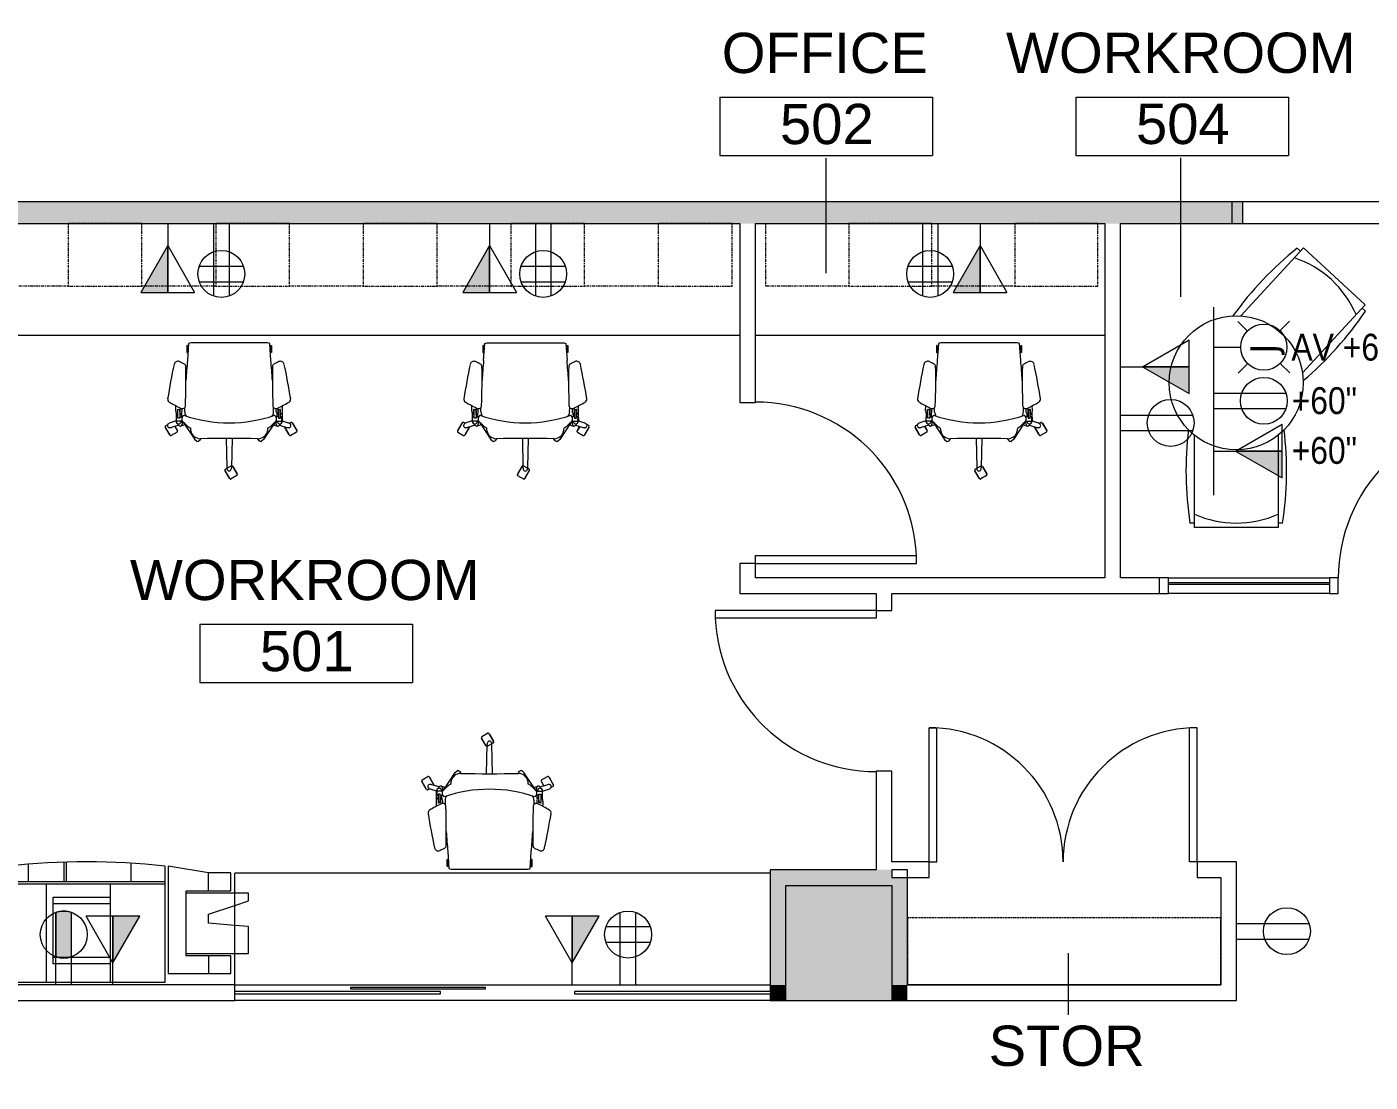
# Model space of a CAD drawing. Header units: inches. Extents: x 1 to 5284, y -575 to 1641.
# Drawn here: x 2054 to 2354.5, y -312.8 to -76.8 of the extents above; entities that cross this region are included whole.
import ezdxf

# ---------------------------------------------------------------- set-up
doc = ezdxf.new("R2010")
doc.units = ezdxf.units.IN
doc.header["$MEASUREMENT"] = 0
for name, pattern in [('Center', [1.25, 0.25, -0.1875, 0.625, -0.1875]), ('Dash', [0.25, 0.125, -0.125]), ('Overhead', [0.15625, 0.09375, -0.0625])]:
    doc.linetypes.add(name, pattern=pattern)
for name, color, linetype, lineweight in [('A-ANNO-NOTE', 131, 'Continuous', 20), ('A-AREA-IDEN', 2, 'Continuous', 20), ('A-DETL-MBND', 5, 'Continuous', 9), ('A-DOOR', 31, 'Continuous', 9), ('A-DOOR-FRAM', 31, 'Continuous', 9), ('A-GLAZ', 151, 'Continuous', 9), ('A-WALL-PATT', 111, 'Continuous', 13), ('Bb-col', 7, 'Continuous', 9), ('CAD background - for revit_dwg', 8, 'Continuous', 9), ('E-COMM-IDEN', 2, 'Continuous', 9), ('E-ELEC-FIXT-IDEN', 2, 'Continuous', 9), ('I-FURN', 30, 'Continuous', 9), ('I-WALL', 2, 'Continuous', 13), ('Q-CASE', 31, 'Continuous', 9), ('Q-CASE-HDLN', 31, 'Continuous', 9)]:
    doc.layers.add(name, color=color, linetype=linetype, lineweight=lineweight)
doc.styles.add('Arial', font='arial.ttf', dxfattribs={"height": 9})
doc.styles.add('Arial_2', font='arial.ttf', dxfattribs={"width": 0.85, "height": 6})
doc.styles.add('Tahoma', font='tahoma.ttf', dxfattribs={"height": 6})

# ---------------------------------------------------------------- blocks, each defined once
blk = doc.blocks.new('Counter Top _No Backsplash_ - Standard Counter Top-1791814-New Construction - Tel_Data_Elec Plan')
at = {"layer": 'Q-CASE', "lineweight": 13}
for p in [(73.74, 0), (-46.01, -25)]:
    blk.add_line(p, (73.74, -25), dxfattribs=at)
blk = doc.blocks.new('Chairs - Task Chair-553613-New Construction - Tel_Data_Elec Plan')
at = {"layer": 'I-FURN'}
for p, q in [((-9.5, 17.28), (-9.5, 15.71)), ((-9.34, 17.28), (-9.5, 17.28)), ((-9.5, 15.71), (-9.34, 15.71)), ((-9.07, 17.74), (-9.34, 13.95)), ((-9.34, 15.71), (-9.34, 17.28)), ((-8.61, 17.87), (-9.07, 17.74)), ((8.61, 17.87), (-8.61, 17.87)), ((9.07, 17.74), (8.61, 17.87)), ((9.34, 13.95), (9.07, 17.74)), ((9.34, 15.71), (9.34, 17.28)), ((9.34, 17.28), (9.5, 17.28)), ((9.5, 15.71), (9.34, 15.71)), ((9.5, 17.28), (9.5, 15.71)), ((-11.94, 2.68), (-11.93, 3.82)), ((-11.51, 1.83), (-11.5, 3.09)), ((-11.46, 1.07), (-11.46, 3.04)), ((-11.01, 3.01), (-11.01, 1.07)), ((-10.98, 1.81), (-11, 3.05)), ((-10.55, 2.67), (-10.56, 3.18)), ((-9.92, 2.44), (-9.93, 3.44)), ((9.92, 2.44), (9.93, 3.44)), ((10.55, 2.67), (10.56, 3.18)), ((10.98, 1.81), (11, 3.05)), ((11.01, 3.01), (11.01, 1.07)), ((11.46, 1.07), (11.46, 3.04)), ((11.51, 1.83), (11.5, 3.09)), ((11.94, 2.68), (11.93, 3.82)), ((-11.87, 0.46), (-13.23, -0.01)), ((-11.85, 2.19), (-11.87, 0.38)), ((-11.8, 1.34), (-11.46, 1.34)), ((-11.79, 0.41), (-11.8, 1.34)), ((-10.5, 0.41), (-11.79, 0.41)), ((-11.01, 1.07), (-11.46, 1.07)), ((-11.01, 1.35), (-10.47, 1.36)), ((-10.67, 2.11), (-10.69, 1.35)), ((-10.57, 2.34), (-10.55, 2.67)), ((-10.28, 0.18), (-10.26, 0.13)), ((-10.26, 0.13), (-7.71, -3.75)), ((10.26, 0.13), (7.71, -3.75)), ((10.28, 0.18), (10.26, 0.13)), ((11.01, 1.35), (10.47, 1.36)), ((10.5, 0.41), (11.79, 0.41)), ((10.57, 2.34), (10.55, 2.67)), ((10.67, 2.11), (10.69, 1.35)), ((11.01, 1.07), (11.46, 1.07)), ((11.8, 1.34), (11.46, 1.34)), ((11.79, 0.41), (11.8, 1.34)), ((11.85, 2.19), (11.87, 0.38)), ((11.87, 0.46), (13.23, -0.01)), ((13.45, -0.11), (13.82, 0.11)), ((14.09, 0.03), (15.15, -1.8)), ((-13.23, -2.75), (-14.29, -0.91)), ((-14.27, -1.01), (-14.24, -0.99)), ((-13.31, -2.68), (-14.27, -1.01)), ((-14.21, -0.64), (-13.75, -0.37)), ((-13.27, -2.66), (-13.31, -2.68)), ((-11.66, -2.08), (-12.95, -2.82)), ((-11.25, -0.5), (-12.91, -1)), ((-12.18, -0.78), (-11.59, -1.8)), ((-12.14, -0.77), (-11.6, -1.7)), ((-11.1, -0.66), (-11.7, -0.04)), ((-11.6, -1.7), (-11.64, -1.72)), ((-9.9, -0.41), (-10.82, -0.7)), ((9.9, -0.41), (10.82, -0.7)), ((11.1, -0.66), (11.7, -0.04)), ((11.25, -0.5), (12.91, -1)), ((13.52, -2.75), (12.46, -0.91)), ((12.47, -1.01), (12.5, -0.99)), ((13.43, -2.68), (12.47, -1.01)), ((13.47, -2.66), (13.43, -2.68)), ((15.08, -2.08), (13.79, -2.82)), ((14.14, -0.05), (14.18, -0.03)), ((14.18, -0.03), (15.14, -1.7)), ((15.14, -1.7), (15.11, -1.72)), ((-7.71, -3.75), (-7.19, -4.17)), ((-0.66, -3.46), (-0.52, -10)), ((0.66, -3.46), (0.52, -10)), ((7.71, -3.75), (7.19, -4.17)), ((0.14, -12.46), (-0.91, -10.63)), ((-0.9, -10.73), (-0.87, -10.71)), ((0.06, -12.4), (-0.9, -10.73)), ((-0.84, -10.35), (-0.51, -10.16)), ((-0.51, -10.16), (0.45, -9.61)), ((1.71, -11.79), (0.42, -12.53)), ((0.72, -9.68), (1.78, -11.52)), ((0.77, -9.76), (0.8, -9.74)), ((0.8, -9.74), (1.77, -11.41)), ((1.77, -11.41), (1.73, -11.43)), ((0.1, -12.38), (0.06, -12.4))]:
    blk.add_line(p, q, dxfattribs=at)
for centre, radius, start, end in [((-8.78, 17.46), 0.589, 197.5488, 234.8938), ((-8.78, 15.53), 0.589, 134.4881, 162.4512), ((8.78, 17.46), 0.589, 305.1062, 342.4512), ((8.78, 15.53), 0.589, 17.5488, 45.5119), ((160.08, -23.12), 176.17, 168.1407, 170.6784), ((-11.48, 12.92), 0.859, 67.1573, 168.4211), ((-15.08, 4.35), 10.15, 60.0767, 67.2087), ((-10.32, 12.61), 0.615, 1.1809, 60.0767), ((-165.25, 9.42), 155.58, 357.9527, 1.1809), ((255.74, -8.01), 265.99, 175.2633, 176.2298), ((-255.74, -8.01), 265.99, 3.7702, 4.7367), ((165.25, 9.42), 155.58, 178.8191, 182.0473), ((10.32, 12.61), 0.615, 119.9233, 178.8191), ((15.08, 4.35), 10.15, 112.7913, 119.9233), ((11.48, 12.92), 0.859, 12.1424, 112.8427), ((-160.08, -23.12), 176.17, 9.3216, 11.8621), ((-13.01, 5.3), 0.749, 170.9769, 238.6662), ((1.3, 28.7), 28.17, 238.5497, 244.6019), ((-11.2, 3.54), 0.533, 236.2491, 293.0328), ((-11.2, 3.47), 0.5, 238.5326, 292.9427), ((-10.48, 3.89), 0.711, 244.5158, 357.9527), ((10.48, 3.89), 0.711, 182.0473, 295.4842), ((-1.3, 28.7), 28.17, 295.3981, 301.4567), ((11.2, 3.54), 0.533, 246.9672, 303.7509), ((11.2, 3.47), 0.5, 247.0573, 301.4674), ((13.01, 5.3), 0.749, 301.5732, 9.0231), ((-11.06, 2.6), 0.887, 175.1633, 239.8143), ((-11.28, 0.37), 0.593, 179.0883, 275.9781), ((-11.36, 0.43), 0.657, 282.0358, 358.6793), ((-11.49, 2.63), 0.971, 302.0505, 342.3775), ((-9.55, 0.85), 1.04, 126.1361, 211.8602), ((-11.69, 0.08), 1.25, 349.0811, 13.6231), ((-13.77, -4.39), 5.75, 42.5052, 54.6291), ((0, 31.42), 31.42, 251.1164, 288.8836), ((-8.09, 2.53), 1.84, 182.7113, 213.401), ((13.77, -4.39), 5.75, 125.3709, 137.4948), ((8.09, 2.53), 1.84, 326.599, 357.2887), ((9.55, 0.85), 1.04, 328.1398, 53.8639), ((11.69, 0.08), 1.25, 166.3769, 190.9189), ((11.49, 2.63), 0.971, 197.6225, 237.9495), ((11.36, 0.43), 0.657, 181.3207, 257.9642), ((11.28, 0.37), 0.593, 264.0219, 0.9117), ((11.06, 2.6), 0.887, 300.1857, 4.8367), ((13.92, -0.07), 0.2, 30, 119.888), ((-14.11, -0.81), 0.2, 120, 210.2094), ((-13.37, -0.61), 0.445, 153.9362, 242.1792), ((-13.25, -0.67), 0.583, 123.4497, 153.9089), ((-13.31, -0.49), 0.583, 242.1792, 272.5752), ((-12.73, -1.46), 1.53, 109.2073, 123.5114), ((-13.35, 0.46), 1.53, 272.498, 286.7927), ((-13.05, -2.65), 0.2, 210, 300), ((-11.76, -1.9), 0.2, 299.8879, 30), ((-10.91, -0.39), 0.323, 235.5284, 330.3379), ((-11.38, 0), 0.922, 323.5318, 350.3393), ((-5.74, 3.53), 5.54, 226.82, 238.9813), ((-23.82, -2.16), 15.26, 1.4313, 3.5527), ((-6.32, -1.36), 2.29, 190.6082, 225.4023), ((-6.2, -0.69), 2.87, 232.9914, 264.295), ((6.2, -0.69), 2.87, 275.705, 307.0086), ((6.32, -1.36), 2.29, 314.5977, 349.3918), ((23.82, -2.16), 15.26, 176.4473, 178.5687), ((5.74, 3.53), 5.54, 301.0187, 313.18), ((11.38, 0), 0.922, 189.6607, 216.4682), ((10.91, -0.39), 0.323, 209.6621, 304.4716), ((12.63, -0.81), 0.2, 195.1327, 209.8705), ((13.35, 0.46), 1.53, 253.2073, 267.502), ((12.73, -1.46), 1.53, 56.4124, 70.7927), ((13.31, -0.49), 0.583, 267.4248, 297.8208), ((13.69, -2.65), 0.2, 210, 300), ((13.25, -0.67), 0.583, 26.0911, 56.3507), ((13.37, -0.61), 0.445, 297.8208, 26.0638), ((14.98, -1.9), 0.2, 299.832, 30), ((-7.35, -3.06), 1.12, 277.9248, 334.3781), ((0, -248.58), 245.12, 88.4848, 91.5152), ((7.35, -3.06), 1.12, 205.6219, 262.0752), ((-0.74, -10.53), 0.2, 119.8643, 210), ((1.01, -9.97), 1.53, 181.2073, 195.5495), ((0.1, -10.22), 0.583, 195.5495, 225.746), ((0, -10.32), 0.445, 225.7229, 314.2771), ((-0.1, -10.22), 0.583, 314.254, 344.4505), ((0.55, -9.78), 0.2, 95.235, 119.8607), ((-1.01, -9.97), 1.53, 344.4505, 358.7927), ((0.55, -9.78), 0.2, 29.8466, 95.235), ((1.61, -11.62), 0.2, 300, 30), ((0.32, -12.36), 0.2, 210, 300.1357)]:
    blk.add_arc(centre, radius, start, end, dxfattribs=at)
blk = doc.blocks.new('Copiers _ Printers - Copier - 60x27-1656373-New Construction - Tel_Data_Elec Plan')
at = {"layer": 'I-FURN'}
for p, q in [((-12.14, 11), (22.86, 11)), ((-12.14, -15), (-12.14, 11)), ((0, 11), (0, -11)), ((14.36, 11), (14.36, -11)), ((22.86, 11), (22.86, -15)), ((22.86, 10), (26.86, 10)), ((26.86, 10), (26.86, 6)), ((-26.89, 9), (-26.89, 5)), ((-21.89, 9), (-26.89, 9)), ((-21.89, 5), (-21.89, 9)), ((-12.89, 9), (-21.89, 9)), ((-12.89, -15), (-12.89, 9)), ((0, 6.83), (12.87, 6.83)), ((12.87, 6.83), (12.87, 5.33)), ((-30.89, 4.5), (-30.89, -1.5)), ((-27.78, 4.5), (-30.89, 4.5)), ((-16.89, 4.5), (-27.78, 4.5)), ((-26.89, 5), (-21.89, 5)), ((-21.89, 5), (-16.89, 5)), ((-16.89, 5), (-16.89, -9.5)), ((12.87, 5.33), (0, 5.33)), ((12.87, 5.33), (12.87, -6.59)), ((22.86, 5), (29.86, 5)), ((26.86, 6), (29.86, 6)), ((29.86, 6), (29.86, -9)), ((-30.89, -1.5), (-27.78, -1.77)), ((-27.78, -1.77), (-21.91, -2.29)), ((-21.91, -2.29), (-21.91, -4.29)), ((-21.91, -4.29), (-27.78, -6.21)), ((-27.78, -6.21), (-30.89, -7.23)), ((-30.89, -7.23), (-30.89, -9)), ((-30.89, -9), (-27.78, -9)), ((-27.78, -9), (-16.89, -9)), ((0, -6.59), (12.87, -6.59)), ((12.87, -8.09), (0, -8.09)), ((12.87, -6.59), (12.87, -8.09)), ((22.86, -8), (29.86, -8)), ((29.86, -9), (22.86, -9)), ((-26.89, -9.5), (-26.89, -13.5)), ((-21.89, -9.5), (-26.89, -9.5)), ((-21.89, -9.5), (-21.89, -13.5)), ((-16.89, -9.5), (-21.89, -9.5)), ((-12.14, -11), (22.86, -11)), ((-12.14, -11.5), (22.86, -11.5)), ((-4.64, -11.5), (-4.64, -15.67)), ((9.86, -11.5), (9.86, -15.92)), ((10.36, -11.5), (10.36, -15.92)), ((18.36, -11.5), (18.36, -15.45)), ((-26.89, -13.5), (-21.89, -13.5)), ((-21.89, -13.5), (-12.89, -15))]:
    blk.add_line(p, q, dxfattribs=at)
blk.add_arc((5.36, 137.63), 153.63, 263.459, 276.541, dxfattribs=at)
blk = doc.blocks.new('Counter Top _No Backsplash_ - Standard Counter Top-1781247-New Construction - Tel_Data_Elec Plan')
at = {"layer": 'Q-CASE', "lineweight": 13}
blk.add_line((-47.26, 25), (120.99, 25), dxfattribs=at)
blk = doc.blocks.new('Chairs - Task Chair-1656987-New Construction - Tel_Data_Elec Plan')
at = {"layer": 'I-FURN'}
for p, q in [((0.14, 12.46), (-0.91, 10.63)), ((0.06, 12.4), (-0.9, 10.73)), ((0.1, 12.38), (0.06, 12.4)), ((1.71, 11.79), (0.42, 12.53)), ((-0.9, 10.73), (-0.87, 10.71)), ((-0.84, 10.35), (-0.51, 10.16)), ((-0.66, 3.46), (-0.52, 10)), ((-0.51, 10.16), (0.45, 9.61)), ((0.66, 3.46), (0.52, 10)), ((0.72, 9.68), (1.78, 11.52)), ((0.77, 9.76), (0.8, 9.74)), ((0.8, 9.74), (1.77, 11.41)), ((1.77, 11.41), (1.73, 11.43)), ((-10.26, -0.13), (-7.71, 3.75)), ((-7.71, 3.75), (-7.19, 4.17)), ((7.71, 3.75), (7.19, 4.17)), ((10.26, -0.13), (7.71, 3.75)), ((-13.23, 2.75), (-14.29, 0.91)), ((-13.31, 2.68), (-14.27, 1.01)), ((-14.27, 1.01), (-14.24, 0.99)), ((-14.21, 0.64), (-13.75, 0.37)), ((-13.27, 2.66), (-13.31, 2.68)), ((-11.87, -0.46), (-13.23, 0.01)), ((-11.66, 2.08), (-12.95, 2.82)), ((-11.25, 0.5), (-12.91, 1)), ((-12.18, 0.78), (-11.59, 1.8)), ((-12.14, 0.77), (-11.6, 1.7)), ((-11.1, 0.66), (-11.7, 0.04)), ((-11.6, 1.7), (-11.64, 1.72)), ((-9.9, 0.41), (-10.82, 0.7)), ((9.9, 0.41), (10.82, 0.7)), ((11.1, 0.66), (11.7, 0.04)), ((11.25, 0.5), (12.91, 1)), ((11.87, -0.46), (13.23, 0.01)), ((13.52, 2.75), (12.46, 0.91)), ((13.43, 2.68), (12.47, 1.01)), ((12.47, 1.01), (12.5, 0.99)), ((13.47, 2.66), (13.43, 2.68)), ((13.45, 0.11), (13.82, -0.11)), ((15.08, 2.08), (13.79, 2.82)), ((14.09, -0.03), (15.15, 1.8)), ((14.14, 0.05), (14.18, 0.03)), ((14.18, 0.03), (15.14, 1.7)), ((15.14, 1.7), (15.11, 1.72)), ((-11.94, -2.68), (-11.93, -3.82)), ((-11.85, -2.19), (-11.87, -0.38)), ((-11.79, -0.41), (-11.8, -1.34)), ((-11.8, -1.34), (-11.46, -1.34)), ((-10.5, -0.41), (-11.79, -0.41)), ((-11.51, -1.83), (-11.5, -3.09)), ((-11.46, -1.07), (-11.46, -3.04)), ((-11.01, -1.07), (-11.46, -1.07)), ((-11.01, -3.01), (-11.01, -1.07)), ((-11.01, -1.35), (-10.47, -1.36)), ((-10.98, -1.81), (-11, -3.05)), ((-10.67, -2.11), (-10.69, -1.35)), ((-10.57, -2.34), (-10.55, -2.67)), ((-10.55, -2.67), (-10.56, -3.18)), ((-10.28, -0.18), (-10.26, -0.13)), ((-9.92, -2.44), (-9.93, -3.44)), ((9.92, -2.44), (9.93, -3.44)), ((10.28, -0.18), (10.26, -0.13)), ((11.01, -1.35), (10.47, -1.36)), ((10.5, -0.41), (11.79, -0.41)), ((10.57, -2.34), (10.55, -2.67)), ((10.55, -2.67), (10.56, -3.18)), ((10.67, -2.11), (10.69, -1.35)), ((10.98, -1.81), (11, -3.05)), ((11.01, -1.07), (11.46, -1.07)), ((11.01, -3.01), (11.01, -1.07)), ((11.46, -1.07), (11.46, -3.04)), ((11.8, -1.34), (11.46, -1.34)), ((11.51, -1.83), (11.5, -3.09)), ((11.79, -0.41), (11.8, -1.34)), ((11.85, -2.19), (11.87, -0.38)), ((11.94, -2.68), (11.93, -3.82)), ((-9.07, -17.74), (-9.34, -13.95)), ((9.34, -13.95), (9.07, -17.74)), ((-9.5, -15.71), (-9.34, -15.71)), ((-9.5, -17.28), (-9.5, -15.71)), ((-9.34, -17.28), (-9.5, -17.28)), ((-9.34, -15.71), (-9.34, -17.28)), ((-8.61, -17.87), (-9.07, -17.74)), ((8.61, -17.87), (-8.61, -17.87)), ((9.07, -17.74), (8.61, -17.87)), ((9.34, -15.71), (9.34, -17.28)), ((9.5, -15.71), (9.34, -15.71)), ((9.34, -17.28), (9.5, -17.28)), ((9.5, -17.28), (9.5, -15.71))]:
    blk.add_line(p, q, dxfattribs=at)
for centre, radius, start, end in [((0.32, 12.36), 0.2, 59.8643, 150), ((-0.74, 10.53), 0.2, 150, 240.1357), ((1.01, 9.97), 1.53, 164.4505, 178.7927), ((0.1, 10.22), 0.583, 134.254, 164.4505), ((0, 10.32), 0.445, 45.7229, 134.2771), ((-0.1, 10.22), 0.583, 15.5495, 45.746), ((0.55, 9.78), 0.2, 240.1393, 264.765), ((-1.01, 9.97), 1.53, 1.2073, 15.5495), ((0.55, 9.78), 0.2, 264.765, 330.1534), ((1.61, 11.62), 0.2, 330, 60), ((-6.2, 0.69), 2.87, 95.705, 127.0086), ((-7.35, 3.06), 1.12, 25.6219, 82.0752), ((0, 248.58), 245.12, 268.4848, 271.5152), ((7.35, 3.06), 1.12, 97.9248, 154.3781), ((6.2, 0.69), 2.87, 52.9914, 84.295), ((-14.11, 0.81), 0.2, 149.7906, 240), ((-13.37, 0.61), 0.445, 117.8208, 206.0638), ((-13.25, 0.67), 0.583, 206.0911, 236.5503), ((-13.31, 0.49), 0.583, 87.4248, 117.8208), ((-12.73, 1.46), 1.53, 236.4886, 250.7927), ((-13.35, -0.46), 1.53, 73.2073, 87.502), ((-13.05, 2.65), 0.2, 60, 150), ((-11.28, -0.37), 0.593, 84.0219, 180.9117), ((-11.76, 1.9), 0.2, 330, 60.1121), ((-11.36, -0.43), 0.657, 1.3207, 77.9642), ((-10.91, 0.39), 0.323, 29.6621, 124.4716), ((-11.38, 0), 0.922, 9.6607, 36.4682), ((-11.69, -0.08), 1.25, 346.3769, 10.9189), ((-13.77, 4.39), 5.75, 305.3709, 317.4948), ((0, -31.42), 31.42, 71.1164, 108.8836), ((-5.74, -3.53), 5.54, 121.0187, 133.18), ((-23.82, 2.16), 15.26, 356.4473, 358.5687), ((-6.32, 1.36), 2.29, 134.5977, 169.3918), ((6.32, 1.36), 2.29, 10.6082, 45.4023), ((23.82, 2.16), 15.26, 181.4313, 183.5527), ((5.74, -3.53), 5.54, 46.82, 58.9813), ((13.77, 4.39), 5.75, 222.5052, 234.6291), ((11.69, -0.08), 1.25, 169.0811, 193.6231), ((11.38, 0), 0.922, 143.5318, 170.3393), ((10.91, 0.39), 0.323, 55.5284, 150.3379), ((11.36, -0.43), 0.657, 102.0358, 178.6793), ((11.28, -0.37), 0.593, 359.0883, 95.9781), ((12.63, 0.81), 0.2, 150.1295, 164.8673), ((13.35, -0.46), 1.53, 92.498, 106.7927), ((12.73, 1.46), 1.53, 289.2073, 303.5876), ((13.31, 0.49), 0.583, 62.1792, 92.5752), ((13.69, 2.65), 0.2, 60, 150), ((13.25, 0.67), 0.583, 303.6493, 333.9089), ((13.37, 0.61), 0.445, 333.9362, 62.1792), ((14.98, 1.9), 0.2, 330, 60.168), ((-11.06, -2.6), 0.887, 120.1857, 184.8367), ((-11.2, -3.54), 0.533, 66.9672, 123.7509), ((-11.2, -3.47), 0.5, 67.0573, 121.4674), ((-11.49, -2.63), 0.971, 17.6225, 57.9495), ((-9.55, -0.85), 1.04, 148.1398, 233.8639), ((-8.09, -2.53), 1.84, 146.599, 177.2887), ((8.09, -2.53), 1.84, 2.7113, 33.401), ((9.55, -0.85), 1.04, 306.1361, 31.8602), ((11.49, -2.63), 0.971, 122.0505, 162.3775), ((11.2, -3.54), 0.533, 56.2491, 113.0328), ((11.2, -3.47), 0.5, 58.5326, 112.9427), ((11.06, -2.6), 0.887, 355.1633, 59.8143), ((13.92, 0.07), 0.2, 240.112, 330), ((-13.01, -5.3), 0.749, 121.3338, 189.0231), ((160.08, 23.12), 176.17, 189.3216, 191.8593), ((1.3, -28.7), 28.17, 115.3981, 121.4503), ((-10.48, -3.89), 0.711, 2.0473, 115.4842), ((-165.25, -9.42), 155.58, 358.8191, 2.0473), ((165.25, -9.42), 155.58, 177.9527, 181.1809), ((10.48, -3.89), 0.711, 64.5158, 177.9527), ((-1.3, -28.7), 28.17, 58.5433, 64.6019), ((-160.08, 23.12), 176.17, 348.1379, 350.6784), ((13.01, -5.3), 0.749, 350.9769, 58.4268), ((255.74, 8.01), 265.99, 183.7702, 184.7367), ((-255.74, 8.01), 265.99, 355.2633, 356.2298), ((-11.48, -12.92), 0.859, 191.5789, 292.8427), ((-15.08, -4.35), 10.15, 292.7913, 299.9233), ((-10.32, -12.61), 0.615, 299.9233, 358.8191), ((10.32, -12.61), 0.615, 181.1809, 240.0767), ((15.08, -4.35), 10.15, 240.0767, 247.2087), ((11.48, -12.92), 0.859, 247.1573, 347.8576), ((-8.78, -15.53), 0.589, 197.5488, 225.5119), ((-8.78, -17.46), 0.589, 125.1062, 162.4512), ((8.78, -17.46), 0.589, 17.5488, 54.8938), ((8.78, -15.53), 0.589, 314.4881, 342.4512)]:
    blk.add_arc(centre, radius, start, end, dxfattribs=at)
blk = doc.blocks.new('Single-Flush - 36_ x 96_-1570144-New Construction - Tel_Data_Elec Plan')
at = {"layer": 'A-DOOR', "color": 250, "lineweight": 20}
for p, q in [((16.25, 1.75), (16.25, 37.77)), ((18, 37.77), (16.25, 37.77)), ((18, 1.75), (18, 37.77)), ((18, 1.75), (16.25, 1.75))]:
    blk.add_line(p, q, dxfattribs=at)
at = {"layer": 'A-DOOR'}
blk.add_arc((18, 1.75), 36.07, 92.7812, 180, dxfattribs=at)
blk = doc.blocks.new('Double-Flush - 60_ x 84_-1573929-New Construction - Tel_Data_Elec Plan')
at = {"layer": 'A-DOOR', "color": 250, "lineweight": 20}
for p, q in [((-30, 31.75), (-28.25, 31.75)), ((-30, 1.75), (-30, 31.75)), ((-28.25, 1.75), (-28.25, 31.75)), ((28.25, 1.75), (28.25, 31.7)), ((30, 1.75), (30, 31.75)), ((-30, 1.75), (-28.25, 1.75)), ((30, 1.75), (28.25, 1.75))]:
    blk.add_line(p, q, dxfattribs=at)
at = {"layer": 'A-DOOR'}
for centre, start, end in [((-30, 1.75), 0, 90), ((30, 1.75), 90, 180)]:
    blk.add_arc(centre, 30, start, end, dxfattribs=at)
blk = doc.blocks.new('Counter Top _No Backsplash_ - Standard Counter Top-1780758-New Construction - Tel_Data_Elec Plan')
at = {"layer": 'Q-CASE', "lineweight": 13}
blk.add_line((-47.26, 25), (30.86, 25), dxfattribs=at)
blk = doc.blocks.new('Single-Flush - With Sidelight - 36_ x 96_-1745172-New Construction - Tel_Data_Elec Plan')
at = {"layer": 'A-DOOR', "color": 250, "lineweight": 20}
for p, q in [((-16, -1.75), (-18, -1.75)), ((-18, -1.75), (-18, -37.75)), ((-16, -37.75), (-16, -1.75)), ((-16, -37.75), (-18, -37.75))]:
    blk.add_line(p, q, dxfattribs=at)
at = {"layer": 'A-DOOR'}
blk.add_arc((-18, -1.75), 36, 270, 0, dxfattribs=at)
at = {"layer": 'A-DOOR-FRAM', "color": 250, "lineweight": 20}
blk.add_line((58, 1.75), (58, -1.75), dxfattribs=at)
at = {"layer": 'A-GLAZ', "color": 250, "lineweight": 20}
for p, q in [((20, -0.75), (20, -0.25)), ((20, -0.25), (56, -0.25)), ((56, -0.75), (20, -0.75)), ((56, -0.25), (56, -0.75))]:
    blk.add_line(p, q, dxfattribs=at)
blk = doc.blocks.new('Table _ Chairs - Seats 2 - 2-6 Diameter-1589236-New Construction - Tel_Data_Elec Plan')
at = {"layer": 'I-FURN'}
for p, q in [((15.06, 30.16), (1.05, 14.96)), ((14.38, 29.42), (13.64, 30.1)), ((28.84, 17.44), (15.06, 30.16)), ((14.83, 2.25), (28.84, 17.44)), ((28.9, 16.03), (28.16, 16.71)), ((-9.37, -32.37), (-9.37, -11.71)), ((9.38, -11.71), (9.38, -32.37)), ((-9.37, -31.37), (-10.37, -31.37)), ((9.38, -32.37), (-9.37, -32.37)), ((10.38, -31.37), (9.38, -31.37))]:
    blk.add_line(p, q, dxfattribs=at)
blk.add_circle((0, 0), 15, dxfattribs=at)
for centre, radius, start, end in [((62.21, -30.5), 77.66, 128.7101, 144.1496), ((5.7, 6.18), 22.97, 23.2339, 71.4042), ((-35.43, 59.54), 77.66, 310.4885, 325.928), ((66.41, -19.75), 77.66, 173.1695, 188.6089), ((-66.41, -19.75), 77.66, 351.3911, 6.8305), ((0, -8.4), 22.97, 245.9148, 294.0852)]:
    blk.add_arc(centre, radius, start, end, dxfattribs=at)
blk = doc.blocks.new('Upper Cabinet - Standard Upper Cabinet-1745135-New Construction - Tel_Data_Elec Plan')
at = {"layer": 'Q-CASE', "lineweight": 13}
blk.add_line((22.86, 0), (-47.26, 0), dxfattribs=at)
at = {"layer": 'Q-CASE', "linetype": 'Overhead'}
for p, q in [((-47.26, 0), (-47.26, -15)), ((22.86, -15), (22.86, 0)), ((-47.26, -15), (22.86, -15))]:
    blk.add_line(p, q, dxfattribs=at)
blk = doc.blocks.new('Sliding - Single-Glass - No Frame - 36_ x 96_-1769667-New Construction - Tel_Data_Elec Plan')
at = {"layer": 'A-DOOR', "color": 250, "lineweight": 20}
for p, q in [((-35, 1.25), (-5, 1.25)), ((-35, 0.75), (-35, 1.25)), ((-5, 0.75), (-35, 0.75)), ((-5, 1.25), (-5, 0.75))]:
    blk.add_line(p, q, dxfattribs=at)
blk = doc.blocks.new('MLWK_Upper Cabinet-Single Door - 36_H x 14_D 2-1790834-New Construction - Tel_Data_Elec Plan')
at = {"layer": 'Q-CASE', "linetype": 'Center'}
for p, q in [((-8.25, 3.19), (-8.25, 17.19)), ((-8.25, 17.19), (8.25, 17.19)), ((8.25, 17.19), (8.25, 3.19))]:
    blk.add_line(p, q, dxfattribs=at)
at = {"layer": 'Q-CASE-HDLN', "linetype": 'Dash'}
blk.add_line((8.25, 3.19), (-8.25, 3.19), dxfattribs=at)
blk = doc.blocks.new('MLWK_Upper Cabinet-Single Door - 36_H x 14_D 2-1790928-New Construction - Tel_Data_Elec Plan')
at = {"layer": 'Q-CASE', "linetype": 'Center'}
for p, q in [((-8.25, -3.19), (-8.25, -17.19)), ((8.25, -17.19), (8.25, -3.19)), ((-8.25, -17.19), (8.25, -17.19))]:
    blk.add_line(p, q, dxfattribs=at)
at = {"layer": 'Q-CASE-HDLN', "linetype": 'Dash'}
blk.add_line((8.25, -3.19), (-8.25, -3.19), dxfattribs=at)
blk = doc.blocks.new('MLWK_Upper Cabinet-Single Door - 36_H x 14_D 4-1791503-New Construction - Tel_Data_Elec Plan')
at = {"layer": 'Q-CASE', "linetype": 'Center'}
for p, q in [((-9.29, -3.19), (-9.29, -17.19)), ((9.29, -17.19), (9.29, -3.19)), ((-9.29, -17.19), (9.29, -17.19))]:
    blk.add_line(p, q, dxfattribs=at)
at = {"layer": 'Q-CASE-HDLN', "linetype": 'Dash'}
blk.add_line((9.29, -3.19), (-9.29, -3.19), dxfattribs=at)
blk = doc.blocks.new('MLWK_Upper Cabinet-Single Door - 36_H x 14_D 4-1791554-New Construction - Tel_Data_Elec Plan')
at = {"layer": 'Q-CASE', "linetype": 'Center'}
for p, q in [((-9.29, 3.19), (-9.29, 17.19)), ((-9.29, 17.19), (9.29, 17.19)), ((9.29, 17.19), (9.29, 3.19))]:
    blk.add_line(p, q, dxfattribs=at)
at = {"layer": 'Q-CASE-HDLN', "linetype": 'Dash'}
blk.add_line((9.29, 3.19), (-9.29, 3.19), dxfattribs=at)
blk = doc.blocks.new('CAD background - for revit_dwg-1564186-New Construction - Tel_Data_Elec Plan')
at = {"lineweight": 9}
h = blk.add_hatch(color=256, dxfattribs=at)
h.paths.add_polyline_path([(1469.42, 5), (1473.5, 5), (1473.5, 38), (1445.5, 38), (1445.5, 5), (1468.92, 5)], flags=0)
h.paths.add_polyline_path([(2194, 5), (2194, 33), (2166, 33), (2166, 5)], flags=0)
h.paths.add_polyline_path([(245.5, 5), (273.5, 5), (273.5, 38), (245.5, 38)], flags=0)
h.paths.add_polyline_path([(485.5, 5), (513.5, 5), (513.5, 38), (485.5, 38)], flags=0)
h.paths.add_polyline_path([(1233.5, 5), (1233.5, 38), (1205.5, 38), (1205.5, 5), (1230, 5)], flags=0)
h.paths.add_polyline_path([(1953.5, 5), (1953.5, 38), (1925.5, 38), (1925.5, 5), (1945.8, 5)], flags=0)
h.paths.add_polyline_path([(965.5, 5), (993.5, 5), (993.5, 38), (965.5, 38)], flags=0)
h.paths.add_polyline_path([(1685.5, 5), (1713.5, 5), (1713.5, 38), (1685.5, 38), (1685.5, 16.3)], flags=0)
h.paths.add_polyline_path([(725.5, 5), (753.5, 5), (753.5, 38), (725.5, 38), (725.5, 16.3)], flags=0)
h.paths.add_polyline_path([(737.41, 245), (751.5, 245), (751.5, 250), (755, 250), (755, 275.5), (726.5, 275.5), (726.5, 245), (730, 245)], flags=0)
h.paths.add_polyline_path([(2161, 245.5), (2194, 245.5), (2194, 273.5), (2161, 273.5)], flags=0)
h.paths.add_polyline_path([(5, 245.5), (38, 245.5), (38, 273.5), (5, 273.5)], flags=0)
h.paths.add_polyline_path([(1229, 246.5), (1232.5, 246.5), (1232.5, 272.25), (1208.75, 272.25), (1208.75, 246.5)], flags=0)
h.paths.add_polyline_path([(1952.5, 246.5), (1952.5, 272.5), (1891.5, 272.5), (1891.5, 246.5), (1947, 246.5)], flags=0)
h.paths.add_polyline_path([(1472.5, 246.5), (1472.5, 272.5), (1446.5, 272.5), (1446.5, 246.5), (1469, 246.5)], flags=0)
h.paths.add_polyline_path([(491.17, 246.5), (512.5, 246.5), (512.5, 272.5), (486.5, 272.5), (486.5, 246.5)], flags=0)
h.paths.add_polyline_path([(1709, 246.5), (1712.5, 246.5), (1712.5, 272.5), (1686.5, 272.5), (1686.5, 246.5), (1690, 246.5)], flags=0)
h.paths.add_polyline_path([(999, 250), (1022, 250), (1022, 272.5), (970, 272.5), (970, 250)], flags=0)
h.paths.add_polyline_path([(5, 485.5), (38, 485.5), (38, 513.5), (5, 513.5)], flags=0)
h.paths.add_polyline_path([(2194, 485.5), (2194, 513.5), (2161, 513.5), (2161, 485.5)], flags=0)
h.paths.add_polyline_path([(1945.8, 486.5), (1952.5, 486.5), (1952.5, 512.5), (1926.5, 512.5), (1926.5, 486.5), (1943.5, 486.5)], flags=0)
h.paths.add_polyline_path([(1690, 486.5), (1712.5, 486.5), (1712.5, 512.5), (1686.5, 512.5), (1686.5, 486.5)], flags=0)
h.paths.add_polyline_path([(1451.02, 486.5), (1476.77, 486.5), (1476.77, 512.5), (1450.77, 512.5), (1450.77, 486.5)], flags=0)
h.paths.add_polyline_path([(752.5, 486.5), (752.5, 512.5), (726.5, 512.5), (726.5, 486.5), (730, 486.5)], flags=0)
h.paths.add_polyline_path([(486.5, 486.5), (512.5, 486.5), (512.5, 512.5), (486.5, 512.5)], flags=0)
h.paths.add_polyline_path([(272.5, 486.5), (272.5, 512.5), (246.5, 512.5), (246.5, 486.5)], flags=0)
h.paths.add_polyline_path([(38, 725.5), (38, 753.5), (5, 753.5), (5, 725.5)], flags=0)
h.paths.add_polyline_path([(2161, 725.5), (2194, 725.5), (2194, 753.5), (2161, 753.5)], flags=0)
h.paths.add_polyline_path([(752.5, 726.5), (752.5, 752.5), (726.5, 752.5), (726.5, 726.5)], flags=0)
h.paths.add_polyline_path([(1450.77, 726.5), (1476.77, 726.5), (1476.77, 752.5), (1450.77, 752.5)], flags=0)
h.paths.add_polyline_path([(1686.5, 726.5), (1712.5, 726.5), (1712.5, 752.5), (1686.5, 752.5)], flags=0)
h.paths.add_polyline_path([(246.5, 726.5), (272.5, 726.5), (272.5, 752.5), (246.5, 752.5)], flags=0)
h.paths.add_polyline_path([(486.5, 726.5), (512.5, 726.5), (512.5, 752.5), (486.5, 752.5)], flags=0)
h.paths.add_polyline_path([(1952.5, 726.5), (1952.5, 752.5), (1926.5, 752.5), (1926.5, 726.5)], flags=0)
h.paths.add_polyline_path([(5, 965.5), (38, 965.5), (38, 993.5), (5, 993.5)], flags=0)
h.paths.add_polyline_path([(2194, 965.5), (2194, 993.5), (2161, 993.5), (2161, 965.5)], flags=0)
h.paths.add_polyline_path([(728.81, 966.5), (752.5, 966.5), (752.5, 992.5), (728.81, 992.5), (728.81, 991)], flags=0)
h.paths.add_polyline_path([(1206.5, 966.5), (1232.5, 966.5), (1232.5, 992.5), (1206.5, 992.5), (1206.5, 977.34)], flags=0)
h.paths.add_polyline_path([(1446.5, 966.5), (1472.5, 966.5), (1472.5, 992.5), (1446.5, 992.5), (1446.5, 981.01)], flags=0)
h.paths.add_polyline_path([(992.5, 966.5), (992.5, 992.5), (966.5, 992.5), (966.5, 966.5)], flags=0)
h.paths.add_polyline_path([(1712.5, 966.5), (1712.5, 992.5), (1686.5, 992.5), (1686.5, 966.5)], flags=0)
h.paths.add_polyline_path([(512.5, 966.5), (512.5, 992.5), (486.5, 992.5), (486.5, 966.5)], flags=0)
h.paths.add_polyline_path([(1952.5, 966.5), (1952.5, 992.5), (1926.5, 992.5), (1926.5, 966.5)], flags=0)
h.paths.add_polyline_path([(272.5, 966.5), (272.5, 992.5), (246.5, 992.5), (246.5, 966.5)], flags=0)
at = {"layer": 'Bb-col'}
blk.add_line((1208.75, 246.5), (1232.5, 246.5), dxfattribs=at)
blk = doc.blocks.new('FORM Room Tag - Name _ Number-61107-New Construction - Tel_Data_Elec Plan')
at = {"layer": 'A-AREA-IDEN'}
for p, q in [((-0.2444, -0.0231), (-0.2444, -0.1589)), ((-0.2444, -0.0231), (0.2515, -0.0231)), ((0.2515, -0.0231), (0.2515, -0.1589)), ((-0.2444, -0.1589), (0.2515, -0.1589))]:
    blk.add_line(p, q, dxfattribs=at)

msp = doc.modelspace()

# ---------------------------------------------------------------- hatches: boundary and pattern name
at = {"layer": 'A-ANNO-NOTE', "lineweight": 9}
for points in [[(2085.47, -136.14), (2085.47, -125.68), (2079.47, -136.14)], [(2157.47, -136.14), (2157.47, -125.68), (2151.47, -136.14)], [(2267.22, -136.14), (2267.22, -125.68), (2261.22, -136.14)], [(2313.98, -158.76), (2313.98, -152.76), (2303.52, -152.76)], [(2334.82, -177.62), (2334.82, -171.62), (2324.37, -171.62), (2325.12, -172.06)], [(2060.48, -284.72), (2060.82, -274.71), (2060.71, -274.74)], [(2060.82, -284.83), (2060.82, -274.71), (2060.48, -284.72)], [(2060.48, -284.72), (2060.71, -274.74), (2060.59, -274.78)], [(2060.48, -284.72), (2060.59, -274.78), (2060.48, -274.81)], [(2060.82, -274.71), (2062.7, -274.54), (2061.87, -274.53)], [(2063.17, -284.93), (2062.7, -274.54), (2060.82, -274.71)], [(2060.94, -284.86), (2060.82, -274.71), (2060.82, -284.83)], [(2061.99, -285.01), (2060.82, -274.71), (2060.94, -284.86)], [(2061.99, -285.01), (2063.17, -284.93), (2060.82, -274.71)], [(2063.17, -284.93), (2063.28, -274.62), (2062.7, -274.54)], [(2063.17, -284.93), (2063.85, -284.76), (2063.28, -274.62)], [(2063.85, -284.76), (2063.85, -274.78), (2063.28, -274.62)], [(2063.85, -284.76), (2063.97, -274.81), (2063.85, -274.78)], [(2063.85, -284.76), (2063.97, -284.72), (2063.97, -274.81)], [(2073.22, -286.09), (2079.22, -275.64), (2073.22, -275.64)], [(2175.97, -286.09), (2181.97, -275.64), (2175.97, -275.64)]]:
    msp.add_hatch(color=256, dxfattribs=at).paths.add_polyline_path(points, flags=0)
at = {"layer": 'A-WALL-PATT'}
for points in [[(2216.97, -120.76), (2325.97, -120.76), (2325.97, -115.89), (1910.04, -115.89), (1910.04, -120.76), (2213.47, -120.76)], [(2220.22, -291.01), (2223.72, -291.01), (2223.72, -265.26), (2220.22, -265.26), (2220.22, -266.01)], [(2223.72, -268.76), (2250.97, -268.76), (2250.97, -267.01), (2247.47, -267.01), (2247.47, -265.26), (2223.72, -265.26)], [(2249.96, -291.01), (2250.97, -291.01), (2250.97, -268.76), (2247.47, -268.76), (2247.47, -291.01)], [(2223.72, -294.51), (2223.72, -291.01), (2220.22, -291.01), (2220.22, -294.51), (2221.47, -294.51)], [(2250.97, -294.51), (2250.97, -291.01), (2247.47, -291.01), (2247.47, -294.51), (2249.96, -294.51)]]:
    msp.add_hatch(color=8, dxfattribs=at).paths.add_polyline_path(points, flags=0)

# ---------------------------------------------------------------- linework, layer by layer
at = {"layer": 'A-ANNO-NOTE'}
for p, q in [((2085.47, -120.76), (2085.47, -136.14)), ((2095.73, -120.76), (2095.73, -136.96)), ((2099.22, -120.76), (2099.22, -136.96)), ((2157.47, -120.76), (2157.47, -136.14)), ((2167.73, -120.76), (2167.73, -136.96)), ((2171.22, -120.76), (2171.22, -136.96)), ((2254.3, -120.76), (2254.3, -136.96)), ((2257.78, -120.76), (2257.78, -136.96)), ((2267.22, -120.76), (2267.22, -136.14)), ((2085.47, -125.68), (2079.47, -136.14)), ((2085.47, -125.68), (2079.47, -136.14)), ((2085.47, -136.14), (2085.47, -125.68)), ((2085.47, -125.68), (2091.47, -136.14)), ((2157.47, -125.68), (2151.47, -136.14)), ((2157.47, -125.68), (2151.47, -136.14)), ((2157.47, -136.14), (2157.47, -125.68)), ((2157.47, -125.68), (2163.47, -136.14)), ((2267.22, -125.68), (2261.22, -136.14)), ((2267.22, -125.68), (2261.22, -136.14)), ((2267.22, -136.14), (2267.22, -125.68)), ((2267.22, -125.68), (2273.22, -136.14)), ((2092.52, -130.27), (2102.43, -130.27)), ((2164.52, -130.27), (2174.43, -130.27)), ((2251.08, -130.27), (2260.99, -130.27)), ((2092.52, -133.75), (2102.43, -133.75)), ((2164.52, -133.75), (2174.43, -133.75)), ((2251.08, -133.75), (2260.99, -133.75)), ((2079.47, -136.14), (2085.47, -136.14)), ((2079.47, -136.14), (2091.47, -136.14)), ((2151.47, -136.14), (2157.47, -136.14)), ((2151.47, -136.14), (2163.47, -136.14)), ((2261.22, -136.14), (2267.22, -136.14)), ((2261.22, -136.14), (2273.22, -136.14)), ((2327.01, -144.79), (2324.89, -142.67)), ((2334.31, -144.73), (2336.43, -142.6)), ((2303.52, -152.76), (2313.98, -146.76)), ((2313.98, -158.76), (2313.98, -146.76)), ((2319.45, -148.4), (2325.54, -148.4)), ((2298.6, -152.76), (2313.98, -152.76)), ((2313.98, -152.76), (2303.52, -152.76)), ((2303.52, -152.76), (2313.98, -158.76)), ((2303.52, -152.76), (2313.98, -158.76)), ((2313.98, -158.76), (2313.98, -152.76)), ((2327.08, -152.08), (2324.95, -154.21)), ((2334.37, -152.02), (2336.5, -154.14)), ((2319.45, -158.66), (2335.65, -158.66)), ((2319.45, -162.15), (2335.65, -162.15)), ((2298.6, -163.58), (2314.8, -163.58)), ((2298.6, -167.07), (2314.8, -167.07)), ((2324.37, -171.62), (2334.82, -165.62)), ((2334.82, -177.62), (2334.82, -165.62)), ((2319.45, -171.62), (2334.82, -171.62)), ((2334.82, -171.62), (2324.37, -171.62)), ((2324.37, -171.62), (2334.82, -177.62)), ((2324.37, -171.62), (2334.82, -177.62)), ((2334.82, -177.62), (2334.82, -171.62)), ((2060.48, -274.81), (2060.48, -284.72)), ((2060.48, -291.01), (2060.48, -274.81)), ((2063.97, -284.72), (2063.97, -274.81)), ((2063.97, -291.01), (2063.97, -274.81)), ((2073.22, -286.09), (2067.22, -275.64)), ((2079.22, -275.64), (2067.22, -275.64)), ((2079.22, -275.64), (2073.22, -275.64)), ((2073.22, -275.64), (2073.22, -286.09)), ((2073.22, -286.09), (2079.22, -275.64)), ((2073.22, -291.01), (2073.22, -275.64)), ((2073.22, -286.09), (2079.22, -275.64)), ((2175.97, -286.09), (2169.97, -275.64)), ((2181.97, -275.64), (2169.97, -275.64)), ((2181.97, -275.64), (2175.97, -275.64)), ((2175.97, -275.64), (2175.97, -286.09)), ((2175.97, -286.09), (2181.97, -275.64)), ((2175.97, -291.01), (2175.97, -275.64)), ((2175.97, -286.09), (2181.97, -275.64)), ((2186.73, -291.01), (2186.73, -274.81)), ((2190.22, -291.01), (2190.22, -274.81)), ((2193.43, -278.02), (2183.52, -278.02)), ((2324.6, -277.27), (2340.8, -277.27)), ((2193.43, -281.51), (2183.52, -281.51)), ((2324.6, -280.76), (2340.8, -280.76))]:
    msp.add_line(p, q, dxfattribs=at)
for centre, radius in [((2097.47, -132.01), 5.25), ((2169.47, -132.01), 5.25), ((2256.04, -132.01), 5.25), ((2330.69, -148.4), 5.16), ((2330.69, -160.4), 5.25), ((2309.85, -165.33), 5.25), ((2062.22, -279.77), 5.25), ((2188.47, -279.77), 5.25), ((2335.85, -279.01), 5.25)]:
    msp.add_circle(centre, radius, dxfattribs=at)
for start, end in [(70.6207, 109.3793), (250.6207, 289.3793)]:
    msp.add_arc((2062.22, -279.77), 5.25, start, end, dxfattribs=at)
at = {"layer": 'A-AREA-IDEN'}
for p, q in [((2232.8, -131.88), (2232.8, -106.09)), ((2312.11, -137.12), (2312.11, -106.07)), ((2286.92, -283.91), (2286.92, -297.69))]:
    msp.add_line(p, q, dxfattribs=at)
at = {"layer": 'A-DETL-MBND'}
msp.add_line((2319.45, -139.47), (2319.45, -181.47), dxfattribs=at)
at = {"layer": 'I-WALL', "color": 250, "lineweight": 20}
for p, q in [((2466, -115.89), (1908.3, -115.89)), ((2323.54, -115.89), (2323.54, -120.76)), ((2325.97, -120.76), (2325.97, -115.89)), ((2045.22, -120.76), (2213.47, -120.76)), ((2213.47, -120.76), (2213.47, -160.76)), ((2216.97, -120.76), (2295.1, -120.76)), ((2216.97, -160.76), (2216.97, -120.76)), ((2295.1, -120.76), (2295.1, -200.01)), ((2298.6, -200.01), (2298.6, -120.76)), ((2298.6, -120.76), (2396.22, -120.76)), ((2213.47, -160.76), (2216.97, -160.76)), ((2216.97, -196.76), (2213.47, -196.76)), ((2213.47, -196.76), (2213.47, -203.51)), ((2216.97, -200.01), (2216.97, -196.76)), ((2295.1, -200.01), (2216.97, -200.01)), ((2309.35, -200.01), (2298.6, -200.01)), ((2309.35, -203.51), (2309.35, -200.01)), ((2347.35, -200.01), (2345.35, -200.01)), ((2345.35, -200.01), (2345.35, -203.51)), ((2347.35, -203.51), (2347.35, -200.01)), ((2213.47, -203.51), (2243.97, -203.51)), ((2243.97, -203.51), (2243.97, -207.26)), ((2247.47, -207.26), (2247.47, -203.51)), ((2247.47, -203.51), (2309.35, -203.51)), ((2345.35, -203.51), (2347.35, -203.51)), ((2243.97, -207.26), (2247.47, -207.26)), ((2247.47, -243.26), (2243.97, -243.26)), ((2243.97, -243.26), (2243.97, -265.26)), ((2247.47, -263.51), (2247.47, -243.26)), ((2255.79, -263.51), (2247.47, -263.51)), ((2255.79, -267.01), (2255.79, -263.51)), ((2324.6, -263.51), (2315.79, -263.51)), ((2315.79, -263.51), (2315.79, -267.01)), ((2324.6, -294.51), (2324.6, -263.51)), ((2220.22, -265.26), (2220.22, -292.51)), ((2243.97, -265.26), (2220.22, -265.26)), ((2247.47, -265.26), (2247.47, -267.01)), ((2250.97, -265.26), (2247.47, -265.26)), ((2247.47, -267.01), (2255.79, -267.01)), ((2250.97, -291.01), (2250.97, -265.26)), ((2315.79, -267.01), (2321.1, -267.01)), ((2321.1, -267.01), (2321.1, -291.01)), ((2223.72, -294.51), (2223.72, -268.76)), ((2223.72, -268.76), (2247.47, -268.76)), ((2247.47, -268.76), (2247.47, -294.51)), ((2100.47, -291.01), (2040.47, -291.01)), ((2100.47, -294.51), (2100.47, -291.01)), ((2321.1, -291.01), (2250.97, -291.01)), ((2146.47, -292.51), (2100.47, -292.51)), ((2100.47, -293.01), (2146.47, -293.01)), ((2146.47, -293.01), (2146.47, -292.51)), ((2220.22, -292.51), (2176.47, -292.51)), ((2176.47, -292.51), (2176.47, -293.01)), ((2176.47, -293.01), (2220.22, -293.01)), ((2220.22, -293.01), (2220.22, -294.51)), ((1933.72, -294.51), (2100.47, -294.51)), ((2220.22, -294.51), (2223.72, -294.51)), ((2247.47, -294.51), (2324.6, -294.51))]:
    msp.add_line(p, q, dxfattribs=at)
at = {"layer": 'I-WALL'}
for p, q in [((2309.35, -200.01), (2345.35, -200.01)), ((2345.35, -203.51), (2309.35, -203.51)), ((2100.47, -291.01), (2220.22, -291.01)), ((2220.22, -294.51), (2100.47, -294.51))]:
    msp.add_line(p, q, dxfattribs=at)

# ---------------------------------------------------------------- block references
at = {"layer": 'A-AREA-IDEN', "xscale": 95.99999999999994, "yscale": 95.99999999999994, "zscale": 95.99999999999994}
for p in [(2232.46, -90.27), (2312.1, -90.24), (2116.1, -208.14)]:
    msp.add_blockref('FORM Room Tag - Name _ Number-61107-New Construction - Tel_Data_Elec Plan', p, dxfattribs=at)
at = {"layer": 'A-DOOR', "lineweight": 13}
for name, p, rotation in [('Single-Flush - 36_ x 96_-1570144-New Construction - Tel_Data_Elec Plan', (2215.22, -178.76), 269.9999999999999), ('Single-Flush - With Sidelight - 36_ x 96_-1745172-New Construction - Tel_Data_Elec Plan', (2365.35, -201.76), 180), ('Single-Flush - 36_ x 96_-1570144-New Construction - Tel_Data_Elec Plan', (2245.72, -225.26), 89.99999999999991)]:
    msp.add_blockref(name, p, dxfattribs=dict(at, rotation=rotation))
for name, p in [('Double-Flush - 60_ x 84_-1573929-New Construction - Tel_Data_Elec Plan', (2285.79, -265.26)), ('Sliding - Single-Glass - No Frame - 36_ x 96_-1769667-New Construction - Tel_Data_Elec Plan', (2161.47, -292.76))]:
    msp.add_blockref(name, p, dxfattribs=at)
at = {"layer": 'CAD background - for revit_dwg', "color": 7}
msp.add_blockref('CAD background - for revit_dwg-1564186-New Construction - Tel_Data_Elec Plan', (1014.97, -541.01), dxfattribs=at)
at = {"layer": 'I-FURN'}
for name, p in [('Table _ Chairs - Seats 2 - 2-6 Diameter-1589236-New Construction - Tel_Data_Elec Plan', (2324.53, -156.36)), ('Chairs - Task Chair-553613-New Construction - Tel_Data_Elec Plan', (2099.22, -165.33)), ('Chairs - Task Chair-553613-New Construction - Tel_Data_Elec Plan', (2266.97, -165.33))]:
    msp.add_blockref(name, p, dxfattribs=at)
at = {"layer": 'I-FURN', "rotation": 180}
for name, p in [('Chairs - Task Chair-1656987-New Construction - Tel_Data_Elec Plan', (2165.47, -165.33)), ('Chairs - Task Chair-553613-New Construction - Tel_Data_Elec Plan', (2157.47, -247.26)), ('Copiers _ Printers - Copier - 60x27-1656373-New Construction - Tel_Data_Elec Plan', (2072.69, -279.49))]:
    msp.add_blockref(name, p, dxfattribs=at)
at = {"layer": 'Q-CASE', "lineweight": 13, "rotation": 180}
for name, p in [('MLWK_Upper Cabinet-Single Door - 36_H x 14_D 2-1790834-New Construction - Tel_Data_Elec Plan', (2054.97, -117.58)), ('MLWK_Upper Cabinet-Single Door - 36_H x 14_D 2-1790834-New Construction - Tel_Data_Elec Plan', (2087.97, -117.58)), ('MLWK_Upper Cabinet-Single Door - 36_H x 14_D 2-1790834-New Construction - Tel_Data_Elec Plan', (2120.97, -117.58)), ('MLWK_Upper Cabinet-Single Door - 36_H x 14_D 2-1790834-New Construction - Tel_Data_Elec Plan', (2153.97, -117.58)), ('MLWK_Upper Cabinet-Single Door - 36_H x 14_D 2-1790834-New Construction - Tel_Data_Elec Plan', (2186.97, -117.58)), ('MLWK_Upper Cabinet-Single Door - 36_H x 14_D 4-1791554-New Construction - Tel_Data_Elec Plan', (2228.57, -117.58)), ('MLWK_Upper Cabinet-Single Door - 36_H x 14_D 4-1791554-New Construction - Tel_Data_Elec Plan', (2265.72, -117.58)), ('Counter Top _No Backsplash_ - Standard Counter Top-1781247-New Construction - Tel_Data_Elec Plan', (2166.21, -120.76)), ('Counter Top _No Backsplash_ - Standard Counter Top-1780758-New Construction - Tel_Data_Elec Plan', (2247.84, -120.76)), ('Counter Top _No Backsplash_ - Standard Counter Top-1791814-New Construction - Tel_Data_Elec Plan', (2174.21, -291.01)), ('Upper Cabinet - Standard Upper Cabinet-1745135-New Construction - Tel_Data_Elec Plan', (2273.84, -291.01))]:
    msp.add_blockref(name, p, dxfattribs=at)
at = {"layer": 'Q-CASE', "lineweight": 13}
for name, p in [('MLWK_Upper Cabinet-Single Door - 36_H x 14_D 2-1790928-New Construction - Tel_Data_Elec Plan', (2071.47, -117.58)), ('MLWK_Upper Cabinet-Single Door - 36_H x 14_D 2-1790928-New Construction - Tel_Data_Elec Plan', (2104.47, -117.58)), ('MLWK_Upper Cabinet-Single Door - 36_H x 14_D 2-1790928-New Construction - Tel_Data_Elec Plan', (2137.47, -117.58)), ('MLWK_Upper Cabinet-Single Door - 36_H x 14_D 2-1790928-New Construction - Tel_Data_Elec Plan', (2170.47, -117.58)), ('MLWK_Upper Cabinet-Single Door - 36_H x 14_D 2-1790928-New Construction - Tel_Data_Elec Plan', (2203.47, -117.58)), ('MLWK_Upper Cabinet-Single Door - 36_H x 14_D 4-1791503-New Construction - Tel_Data_Elec Plan', (2247.15, -117.58)), ('MLWK_Upper Cabinet-Single Door - 36_H x 14_D 4-1791503-New Construction - Tel_Data_Elec Plan', (2284.3, -117.58))]:
    msp.add_blockref(name, p, dxfattribs=at)

# ---------------------------------------------------------------- texts
at = {"layer": 'A-ANNO-NOTE', "lineweight": 9, "insert": (2327.71, -149.78), "char_height": 6, "width": 3.939, "attachment_point": 1, "rotation": 90, "style": 'Tahoma'}
msp.add_mtext('J', dxfattribs=at)
at = {"layer": 'A-AREA-IDEN', "lineweight": 9, "char_height": 9, "attachment_point": 2, "line_spacing_factor": 0.941778, "style": 'Arial'}
for s, insert, width in [('OFFICE', (2232.47, -78.09), 54.9831), ('WORKROOM', (2312.11, -78.06), 93.2178), ('502', (2232.93, -93.98), 25.1225), ('504', (2312.58, -93.96), 25.1225), ('WORKROOM', (2116.11, -195.96), 93.2178), ('501', (2116.57, -211.86), 25.1225), ('STOR', (2286.59, -300.13), 41.6505)]:
    msp.add_mtext(s, dxfattribs=dict(at, insert=insert, width=width))
at = {"layer": 'E-COMM-IDEN', "insert": (2344.22, -168.49), "char_height": 6, "width": 17.336, "attachment_point": 2, "line_spacing_factor": 0.941778, "style": 'Arial_2'}
msp.add_mtext('+60"', dxfattribs=at)
at = {"layer": 'E-ELEC-FIXT-IDEN', "char_height": 6, "attachment_point": 2, "line_spacing_factor": 0.941778, "style": 'Arial_2'}
for s, insert, width in [('AV +60"', (2349.91, -145.4), 30.9991), ('+60"', (2344.22, -157.35), 17.336)]:
    msp.add_mtext(s, dxfattribs=dict(at, insert=insert, width=width))

doc.saveas('drawing.dxf')
